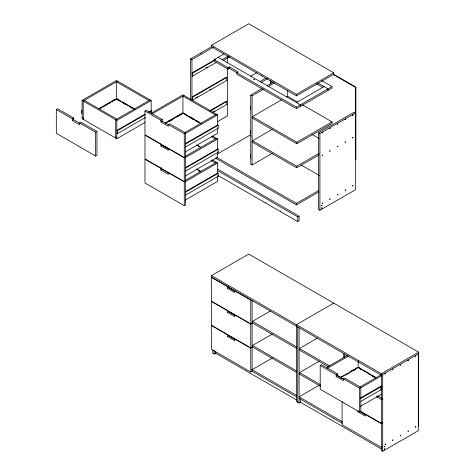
<?xml version="1.0" encoding="UTF-8"?>
<svg xmlns="http://www.w3.org/2000/svg" width="475" height="475" viewBox="0 0 475 475"><rect width="100%" height="100%" fill="white"/><g stroke="black" fill="none" stroke-linecap="round" stroke-linejoin="round"><path stroke-width="0.71" d="M261.98 75.394L261.202 75.276M200.747 53.449L201.079 53.414M56.323 109.523L72.277 118.738L72.277 120.442L79.663 124.705L79.663 123.001L80.993 122.235L96.953 131.444L96.953 155.248L95.623 156.014L56.323 133.321L56.323 109.523L57.653 108.757L73.607 117.966L73.607 119.676L79.764 123.227M144.816 122.58L116.826 138.742L82.104 118.691L82.104 100.356L116.458 80.518L151.175 100.563L151.175 110.835M117.562 81.16L83.214 100.991L83.214 119.332M72.277 118.738L73.607 117.966M72.277 120.442L73.607 119.676M99.382 108.288L103.2 106.085M103.621 105.931L108.923 102.784M109.398 102.594L111.322 101.484M112.605 100.742L114.647 99.477M99.115 108.87L116.927 98.586M100.385 108.561L101.662 107.831M102.933 107.095L104.203 106.358M106.115 105.26L107.386 104.524M108.656 103.788L109.927 103.057M111.839 101.953L113.109 101.217M114.38 100.486L116.927 99.014M211.458 45.291L248.763 23.75L333.723 72.8L333.723 74.338L296.418 95.873L211.458 46.823L211.458 45.291L296.418 94.341L333.723 72.8M190.623 99.453L190.623 58.853L211.607 46.74M190.623 58.853L191.953 59.618L213.578 47.138M214.118 59.618L228.006 67.64L229.336 66.868L238.201 71.986L236.871 72.758L236.871 74.29L296.418 108.668L332.025 88.112L332.025 86.575L296.418 107.136L229.336 68.406L228.006 69.172L214.118 61.156L214.118 59.618L223.891 53.978M215.496 59.381L191.953 72.972L192.399 73.227L214.664 60.373M150.07 99.928L115.716 119.759L115.716 138.1M205.954 67.877L207.225 67.141M191.953 75.958L192.399 76.214L216.57 62.255M79.663 123.001L95.623 132.216L96.953 131.444M82.104 100.356L116.826 120.401L151.175 100.563M222.098 59.618L228.523 55.907M223.381 60.414L229.805 56.703M144.97 111.055L160.93 120.27L160.93 121.974L168.316 126.243L168.316 124.533L169.646 123.767L185.6 132.982L185.6 156.78L184.27 157.546L144.97 134.858L144.97 111.055L146.3 110.289L162.26 119.504L162.26 121.208L168.417 124.765M144.816 114.261L116.826 130.423L117.343 130.72L145.332 114.558M148.633 112.058L151.175 110.592L151.691 110.889L151.691 113.276M149.15 112.355L151.691 110.889M151.133 113.216L182.94 94.852L217.663 114.897L217.663 125.168M116.826 133.41L117.343 133.707L145.332 117.545M152.243 113.852L184.051 95.493M192.399 97.28L226.753 77.449L226.753 80.435L192.399 100.267L192.399 97.28L191.953 97.025L226.308 77.193L226.753 77.449M195.771 97.808L197.683 96.704M209.766 89.728L211.042 88.991M160.93 120.27L162.26 119.504M160.93 121.974L162.26 121.208M165.235 122.989L166.505 122.253M168.417 121.155L169.688 120.418M170.958 119.682L172.229 118.946M174.141 117.847L175.412 117.111M176.682 116.375L177.959 115.645M179.229 114.908L181.135 113.804M166.903 122.111L179.734 114.701M181.017 113.958L182.299 113.222M165.603 123.203L183.415 112.919M169.421 121.428L173.238 119.219M177.056 117.016L178.962 115.918M180.233 115.182L181.509 114.445M250.758 76.166L256.542 72.829M260.068 81.546L265.852 78.203M209.766 110.8L226.308 101.246L226.753 101.508L226.753 104.488L212.758 112.569M210.211 111.055L226.753 101.508M261.357 82.335L267.781 78.624M213.584 111.577L214.854 110.847M160.93 146.033L168.316 150.296L168.316 148.592L184.27 157.807L185.6 157.035L185.6 180.838L184.27 181.604L144.97 158.911L144.97 135.114L160.93 144.329L160.93 146.033L162.26 145.267L168.417 148.817M184.751 132.62L216.558 114.255M272.436 153.223L252.088 164.967L250.758 164.202L250.758 95.107L262.206 88.498M267.294 85.559L273.653 81.89M168.316 124.533L184.27 133.748L185.6 132.982M185.22 133.629L217.663 114.897M250.758 95.107L252.088 95.873L263.536 89.264M267.989 86.693L274.348 83.024M164.967 147.624L166.238 146.888M217.39 121.707L227.567 115.835L227.567 68.59M185.22 143.652L217.663 124.919L218.179 125.216L218.179 128.202L185.737 146.935M185.737 143.949L218.179 125.216M185.22 151.97L217.663 133.238L217.663 128.102M160.93 168.382L160.93 170.086L168.316 174.355L168.316 172.645L184.27 181.86L185.6 181.094L185.6 204.891L184.27 205.657L144.97 182.97L144.97 159.167L160.93 168.382L161.815 167.871M302.474 104.832L332.025 121.891L332.025 123.429L296.786 143.771L252.463 118.18L252.463 116.648L281.289 99.999M286.419 97.043L287.696 96.3L297.332 101.864M160.93 170.086L162.26 169.32L168.417 172.876M185.387 156.311L216.558 138.314M185.22 157.682L217.663 138.955L217.663 149.221M296.418 102.529L324.045 86.575M185.22 167.705L217.663 148.978L218.179 149.275L218.179 152.261L185.737 170.988M185.737 168.007L218.179 149.275M217.301 154.007L249.725 135.286L251.002 136.022M185.22 176.023L217.663 157.29L217.663 152.16M319.135 154.838L296.709 167.788L252.534 142.28L252.534 140.743L272.395 129.277M185.387 180.363L216.558 162.367M185.22 181.741L217.663 163.008L217.663 173.28M333.159 74.438L355.514 87.347L355.888 87.133L355.888 159.297L355.514 159.511M185.22 191.763L217.663 173.031L218.179 173.328L218.179 176.314L185.737 195.047M185.737 192.06L218.179 173.328M185.22 200.082L217.663 181.349L217.663 176.213M252.463 116.648L296.786 142.239L332.025 121.891M318.577 132.727L354.184 112.165L355.514 112.937L319.907 133.493L318.577 132.727L318.577 209.499L319.907 210.265L355.514 189.709L355.514 87.347M252.534 140.743L296.709 166.25L319.135 153.3M216.671 157.314L296.418 203.359L318.672 190.511M215.395 158.116L296.418 204.891L318.672 192.042M217.36 170.513L297.748 216.921L299.078 216.155L299.078 220.756L297.748 221.528L218.001 175.489M418.677 353.703L381.372 375.244L211.458 277.145L211.458 275.613L248.763 254.072L418.677 352.171L418.677 425.873L418.309 426.087M252.088 323.125L250.758 323.891L211.458 301.203L211.458 277.4L227.418 286.615L228.303 286.104M227.418 286.615L227.418 288.319L228.748 287.553L234.899 291.11M252.088 347.178L250.758 347.949L211.458 325.256L211.458 301.459L227.418 310.668L227.418 312.378L228.748 311.606L234.899 315.162M296.786 348.502L252.463 322.911L252.463 321.373L270.4 311.018M252.088 300.604L252.088 371.236L250.758 372.002L211.458 349.315L211.458 325.512L227.418 334.727L227.418 336.431L228.748 335.665L234.899 339.221M227.418 312.378L234.804 316.641L234.804 314.937L250.758 324.146L252.088 323.38M231.456 338.022L232.726 337.292M212.788 350.2L212.788 353.151L214.118 353.917L216.024 352.818M296.709 372.513L252.534 347.011L252.534 345.473L272.395 334.008M227.418 336.431L234.804 340.7L234.804 338.99L250.758 348.205L252.088 347.439M333.723 303.121L296.418 324.657L296.418 401.434L299.078 402.966L300.348 402.236M252.088 369.698L272.436 357.954M328.35 366.73L299.446 350.039L299.446 348.502L317.383 338.147M320.649 386.335L299.517 374.134L299.517 372.602L319.378 361.131M320.197 365.441L336.152 374.65L336.152 376.354L343.538 380.623L343.538 378.913L344.868 378.147L360.828 387.363L360.828 411.16L359.498 411.926L320.197 389.239L320.197 365.441L321.527 364.669L337.482 373.884L337.482 375.588L343.639 379.145M326.361 367.597L347.356 355.472M327.471 368.232L348.46 356.113M336.152 374.65L337.482 373.884M319.42 385.077L299.078 396.827L342.457 421.871M336.152 376.354L337.482 375.588M341.733 376.633L343.639 375.535M350.639 371.492L354.451 369.289M355.728 368.553L356.998 367.822M340.842 377.233L342.125 376.491M343.407 375.749L344.69 375.012M345.978 374.27L347.902 373.16M349.184 372.418L353.673 369.823M354.962 369.081L358.168 367.228L361.35 369.069M340.189 377.952L358.637 367.3M345.919 375.072L347.189 374.336M348.46 373.599L349.737 372.869M354.184 370.298L355.46 369.562M211.458 275.613L381.372 373.706L418.677 352.171M359.973 387L380.968 374.882M343.538 378.913L359.498 388.128L360.828 387.363M360.448 388.01L381.437 375.885M360.448 398.032L381.437 385.914M360.964 398.329L381.953 386.211M360.964 401.316L381.318 389.565M360.448 406.351L381.437 394.226M358.025 410.703L358.025 411.837L359.355 411.071M376.265 396.607L381.372 399.558L382.702 398.786L377.595 395.841M360.454 411.279L381.372 423.356L382.702 422.59M358.025 411.837L365.418 416.106L365.418 414.396L381.372 423.611L382.702 422.845M342.071 401.642L342.071 424.721L381.372 447.408L382.702 446.642M381.372 447.527L381.372 450.484L382.702 451.25L418.309 430.694L418.309 353.917M266.202 202.789L265.798 202.611M280.974 211.316L280.571 211.138M333.527 74.225L355.888 87.133M321.818 80.685L332.025 86.575M317.828 82.988L328.035 88.878L328.035 90.416M316.552 83.784L322.929 87.465M218.108 57.315L300.402 104.832L300.402 106.364M226.308 80.18L226.753 80.435M312.081 134.431L319.147 138.51M250.758 106.923L250.319 106.667L250.319 109.648L250.758 109.909M226.308 104.233L226.753 104.488M250.758 130.975L250.319 130.72L250.319 133.707L250.758 133.962M215.448 114.897L182.94 96.128L182.94 113.192L201.424 123.862M301.399 165.122L319.265 175.435M217.663 127.906L218.179 128.202M184.585 113.715L185.862 114.451M190.321 117.028L194.15 119.231M196.062 120.335L199.886 122.544M183.582 113.216L187.399 115.419M188.67 116.155L189.947 116.892M191.217 117.628L193.129 118.726M194.4 119.462L195.67 120.199M196.947 120.935L198.853 122.033M186.129 115.455L187.405 116.191M189.317 117.295L190.594 118.032M191.864 118.768L193.141 119.504M195.053 120.608L196.329 121.345M197.6 122.081L198.877 122.817M250.758 155.034L250.319 154.779L250.319 157.759L250.758 158.021M212.735 136.105L217.663 138.955M148.96 100.563L116.458 81.801L116.458 98.859L134.942 109.529M211.624 136.747L215.448 138.955M217.663 151.958L218.179 152.261M116.458 98.521L118.738 99.75M118.999 99.987L120.276 100.724M122.182 101.828L124.474 103.063M124.729 103.295L128.547 105.503M128.933 105.64L134.277 108.811M197.333 145.13L198.609 145.867M198.853 146.092L200.129 146.828M196.329 144.976L200.788 147.547M116.458 99.287L118.37 100.391M119.641 101.127L120.917 101.864M122.194 102.6L126.018 104.809M130.477 107.38L131.753 108.116M212.093 159.79L217.663 163.008M210.989 160.431L215.448 163.008M217.413 169.005L299.078 216.155M217.663 176.017L218.179 176.314M84.318 100.356L116.826 119.118M162.278 145.362L168.655 149.043M199.245 170.287L200.521 171.024M198.217 169.783L199.494 170.513M196.329 169.029L200.788 171.606M198.241 170.561L200.153 171.665M82.104 110.378L81.587 110.075L81.587 113.062L82.104 113.359M83.214 118.055L82.84 117.842L83.214 118.483M115.716 136.818L116.084 137.459L115.716 137.245M228.766 287.648L234.502 290.961M227.418 288.319L234.804 292.588L234.804 290.878L250.758 300.093L250.758 323.891M358.536 367.359L359.812 368.095M363.636 370.304L365.548 371.408M366.825 372.139L368.095 372.875M372.56 375.452L373.831 376.188M362.621 369.799L363.897 370.536M365.168 371.272L369.621 373.843M371.533 374.947L372.804 375.683M374.08 376.414L375.351 377.15M376.016 377.874L358.168 367.573L358.168 360.893M360.08 369.105L361.356 369.835M369.004 374.253L370.28 374.989M371.551 375.725L375.375 377.934M381.372 387.06L380.926 386.804L380.926 389.791L381.372 390.046M252.463 321.373L296.786 346.964M299.446 348.502L329.638 365.934M228.766 311.707L234.502 315.02M336.87 375.321L343.876 379.365M252.534 345.473L296.709 370.981M299.517 372.602L320.649 384.798M359.973 411.427L365.512 414.628M228.766 335.76L235.143 339.441M360.014 411.54L365.115 414.479M251.756 369.508L296.418 395.289M251.756 371.046L296.418 396.827M299.078 398.365L342.457 423.409M296.471 399.926L215.448 353.151L215.448 351.179M381.425 448.976L300.402 402.2L300.402 398.911M382.702 374.478L382.702 451.25M381.372 373.706L381.372 398.068M381.372 399.558L381.372 423.356M381.372 423.611L381.372 447.408M359.498 388.128L359.498 411.926M344.654 354.047L344.654 357.723M343.324 353.281L343.324 357.687M319.907 133.493L319.907 210.265M299.078 327.673L299.078 402.966M297.748 216.921L297.748 221.528M297.748 326.901L297.748 402.2M296.786 142.239L296.786 143.771M296.709 166.25L296.709 167.788M296.418 94.341L296.418 95.873M296.418 107.136L296.418 108.668M296.418 203.359L296.418 204.891M287.696 90.755L287.696 96.633M270.928 80.792L270.928 83.737M270.56 80.269L270.56 83.95M252.088 95.873L252.088 164.967M250.758 324.146L250.758 347.949M250.758 348.205L250.758 372.002M229.336 66.868L229.336 68.406M228.748 286.413L228.748 287.553M228.006 67.64L228.006 69.172M227.567 57.517L227.567 62.682M214.118 350.229L214.118 353.917M192.399 73.227L192.399 76.214M191.953 59.618L191.953 100.219M184.27 133.748L184.27 157.546M184.27 157.807L184.27 181.604M184.27 181.86L184.27 205.657M117.343 130.72L117.343 133.707M116.826 120.401L116.826 138.742M95.623 132.216L95.623 156.014M322.282 132.804C322.757 133.825 323.048 131.415 322.282 132.804M322.282 155.319C322.757 156.346 323.048 153.936 322.282 155.319M329.668 128.535C330.143 129.556 330.434 127.152 329.668 128.535M321.617 205.693C322.092 206.714 322.383 204.309 321.617 205.693M321.617 208.08C322.092 209.107 322.383 206.696 321.617 208.08M322.282 203.431C322.757 204.458 323.048 202.047 322.282 203.431M329.668 151.056C330.143 152.077 330.434 149.673 329.668 151.056M337.428 124.058C337.897 125.079 338.194 122.675 337.428 124.058M329.668 199.167C330.143 200.183 330.422 197.802 329.668 199.167M337.428 146.579C337.897 147.6 338.194 145.19 337.428 146.579M345.183 119.581C345.657 120.603 345.948 118.192 345.183 119.581M337.428 194.691C337.897 195.712 338.194 193.301 337.428 194.691M345.183 142.102C345.657 143.118 345.937 140.737 345.183 142.102M352.569 115.312C353.044 116.333 353.335 113.929 352.569 115.312M345.183 190.214C345.657 191.235 345.948 188.824 345.183 190.214M352.569 137.833C353.044 138.854 353.335 136.45 352.569 137.833M352.569 185.945C353.044 186.966 353.335 184.561 352.569 185.945M385.077 373.783C385.552 374.805 385.843 372.4 385.077 373.783M392.463 369.52C392.938 370.536 393.217 368.155 392.463 369.52M384.412 446.678C384.887 447.699 385.178 445.289 384.412 446.678M384.412 449.065C384.887 450.086 385.178 447.682 384.412 449.065M385.077 444.416C385.552 445.437 385.819 443.05 385.077 444.416M400.223 365.043C400.692 366.065 400.989 363.654 400.223 365.043M392.463 440.153C392.938 441.168 393.217 438.787 392.463 440.153M407.978 360.561C408.452 361.588 408.743 359.177 407.978 360.561M400.223 435.676C400.692 436.697 400.989 434.287 400.223 435.676M415.364 356.298C415.839 357.319 416.13 354.914 415.364 356.298M407.978 431.193C408.452 432.208 408.732 429.833 407.978 431.193M415.364 426.93C415.839 427.951 416.13 425.547 415.364 426.93M253.828 79.473L254.653 79.539L253.828 79.473"/></g></svg>
